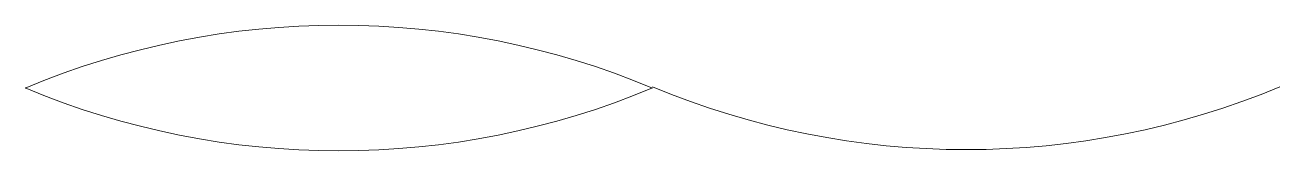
# Model space of a CAD drawing. Header units: metres. Extents: x -0.5 to 0.5, y -0.05 to 0.05.
import ezdxf

# ---------------------------------------------------------------- set-up
doc = ezdxf.new("R2010")
doc.units = ezdxf.units.M

msp = doc.modelspace()

# ---------------------------------------------------------------- linework, layer by layer
at = {"color": 0, "lineweight": 13}
for centre, start, end in [((-0.25, -0.6), 67.3801, 112.6199), ((-0.25, 0.6), 247.3801, 292.6199), ((0.25, 0.601), 247.3801, 292.6199)]:
    msp.add_arc(centre, 0.65, start, end, dxfattribs=at)

doc.saveas('drawing.dxf')
